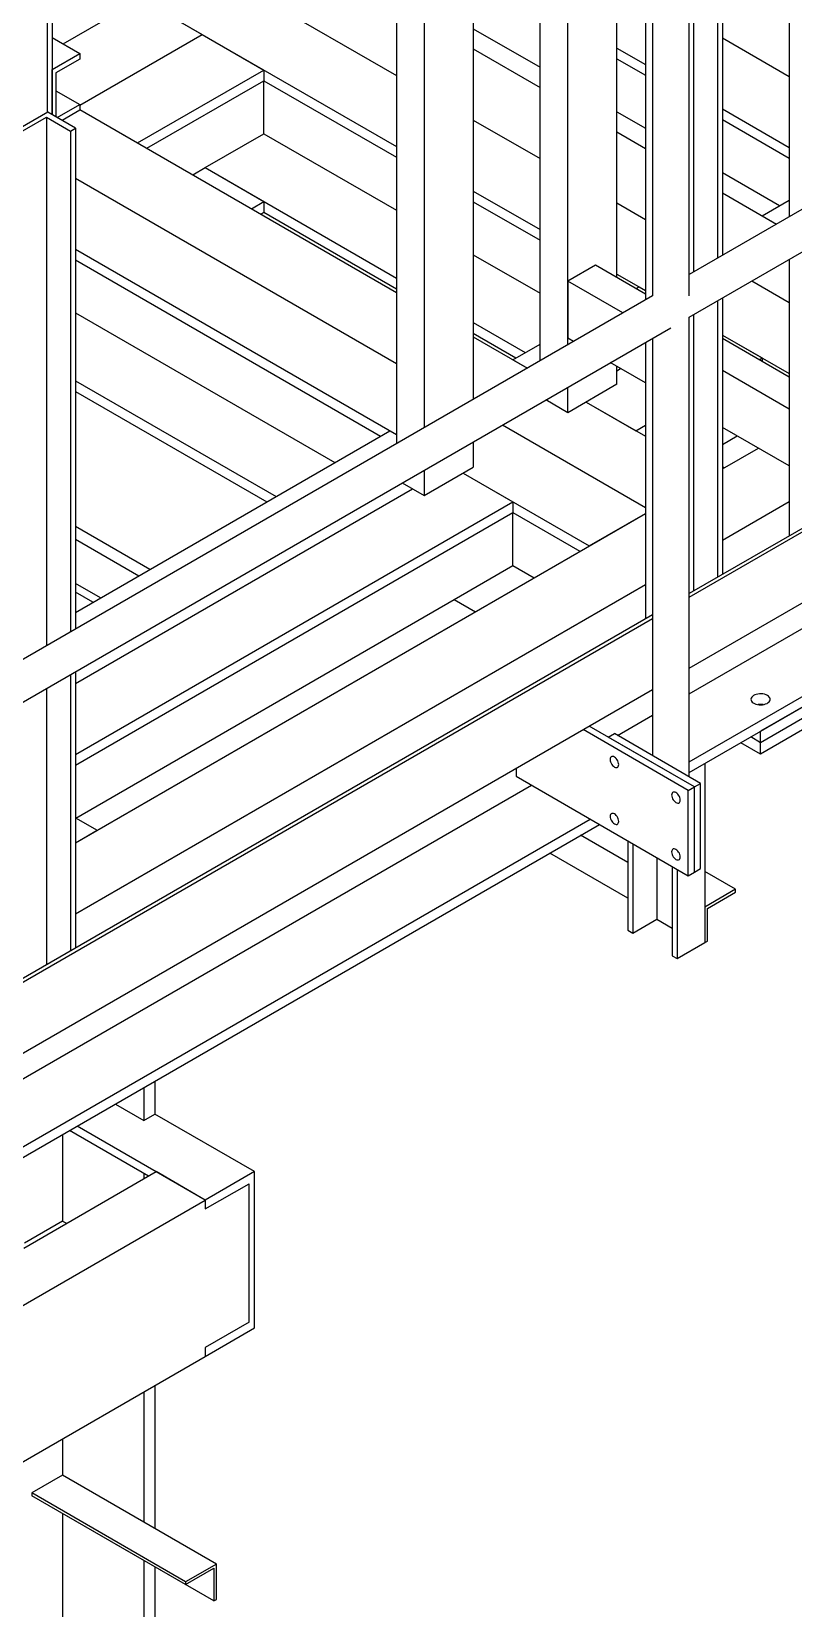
# Model space of a CAD drawing. Header units: millimetres. Extents: x 0 to 16187, y -20471 to 6290.
# Drawn here: x 2070.6 to 2136.2, y 5549 to 5684.8 of the extents above; entities that cross this region are included whole.
import ezdxf

# ---------------------------------------------------------------- set-up
doc = ezdxf.new("R2010")
doc.units = ezdxf.units.MM

msp = doc.modelspace()

# ---------------------------------------------------------------- linework, layer by layer
at = {"color": 7, "linetype": 'Continuous', "lineweight": 25}
for p, q in [((2071.91322, 5748.68307), (2071.91322, 5677.83925)), ((2072.33749, 5748.92799), (2072.33749, 5677.65556)), ((2135.87103, 5714.76131), (2135.87103, 5668.85314)), ((2102.00946, 5712.35721), (2102.00946, 5649.30527)), ((2104.39594, 5710.97952), (2104.39594, 5650.68296)), ((2127.6244, 5709.63325), (2127.6244, 5664.09246)), ((2108.63858, 5708.5303), (2108.63858, 5653.13219)), ((2129.69269, 5708.43925), (2129.69269, 5665.28646)), ((2130.11695, 5708.68417), (2130.11695, 5665.53138)), ((2114.39266, 5656.45395), (2114.39266, 5705.20854)), ((2116.77915, 5657.83163), (2116.77915, 5703.83085)), ((2121.02179, 5663.6236), (2121.02179, 5701.38163)), ((2123.48783, 5699.95801), (2123.48783, 5661.70447)), ((2073.97854, 5697.20846), (2102.00946, 5681.02656)), ((2182.42315, 5695.72711), (2127.25184, 5663.87739)), ((2072.33749, 5692.03276), (2102.00946, 5674.9035)), ((2127.25184, 5660.22286), (2184.00552, 5692.98606)), ((2124.08684, 5691.75685), (2124.08684, 5662.05027)), ((2127.25184, 5662.05027), (2127.25184, 5691.75685)), ((2073.29299, 5683.76715), (2079.97424, 5687.62416)), ((2079.97424, 5687.62416), (2085.27754, 5684.56263)), ((2072.33749, 5684.31875), (2074.72397, 5682.94106)), ((2074.72397, 5678.47018), (2085.27754, 5684.56263)), ((2085.27754, 5684.56263), (2090.58084, 5681.5011)), ((2108.63858, 5685.06594), (2114.39266, 5681.74418)), ((2130.11695, 5684.27178), (2135.87103, 5680.95002)), ((2072.33749, 5681.56337), (2074.72397, 5682.94106)), ((2074.72397, 5682.45114), (2072.65569, 5681.25714)), ((2074.72397, 5682.94106), (2074.72397, 5682.45114)), ((2108.63858, 5683.32271), (2114.39266, 5680.00095)), ((2121.02179, 5683.39925), (2123.48783, 5681.97563)), ((2121.02179, 5682.48064), (2123.48783, 5681.05703)), ((2072.33749, 5677.65556), (2072.33749, 5681.56337)), ((2072.65569, 5681.25714), (2072.65569, 5677.47187)), ((2079.70908, 5675.22496), (2090.58084, 5681.5011)), ((2090.58084, 5681.5011), (2090.58084, 5680.58249)), ((2072.65569, 5679.72574), (2074.72397, 5678.53174)), ((2080.5047, 5674.76565), (2090.58084, 5680.58249)), ((2090.58084, 5676.01912), (2090.58084, 5680.58249)), ((2090.58084, 5680.58249), (2102.00946, 5673.98489)), ((2072.77186, 5677.40481), (2074.72397, 5678.53174)), ((2074.72397, 5678.53174), (2074.72397, 5678.04182)), ((2071.96626, 5677.86987), (2067.72362, 5675.42064)), ((2068.46608, 5675.48187), (2071.86019, 5677.44125)), ((2071.86019, 5677.44125), (2073.92848, 5676.24726)), ((2071.86019, 5677.44125), (2071.86019, 5631.90047)), ((2074.35274, 5676.49218), (2071.96626, 5677.86987)), ((2074.72397, 5678.04182), (2073.19619, 5677.15984)), ((2074.72397, 5678.1028), (2079.70908, 5675.22496)), ((2074.72397, 5678.1028), (2102.00946, 5662.35122)), ((2108.63858, 5677.19965), (2114.39266, 5673.87789)), ((2121.02179, 5677.91726), (2123.48783, 5676.49365)), ((2130.11695, 5678.14872), (2135.87103, 5674.82696)), ((2130.11695, 5677.23011), (2135.87103, 5673.90835)), ((2073.92848, 5676.24726), (2074.35274, 5676.49218)), ((2073.92848, 5676.24726), (2073.92848, 5633.09447)), ((2074.35274, 5676.49218), (2074.35274, 5633.33939)), ((2085.51619, 5673.09535), (2090.58084, 5676.01912)), ((2090.58084, 5676.01912), (2102.00946, 5669.42152)), ((2121.02179, 5676.17403), (2123.48783, 5674.75042)), ((2084.45713, 5672.48397), (2085.51619, 5673.09535)), ((2085.51619, 5673.09535), (2090.58084, 5670.17159)), ((2085.51619, 5673.09535), (2102.00946, 5663.57399)), ((2074.35274, 5672.19404), (2102.00946, 5656.22816)), ((2130.11695, 5672.66674), (2135.04743, 5669.82044)), ((2108.63858, 5671.07659), (2114.39266, 5667.75482)), ((2130.11695, 5670.92351), (2134.78717, 5668.22745)), ((2133.53758, 5668.94882), (2135.87103, 5670.2959)), ((2089.52178, 5669.56021), (2090.58084, 5670.17159)), ((2090.3174, 5669.1009), (2090.58084, 5669.25298)), ((2090.58084, 5670.17159), (2090.58084, 5669.25298)), ((2090.58084, 5669.25298), (2102.00946, 5662.65539)), ((2108.63858, 5670.15798), (2114.39266, 5666.83622)), ((2121.02179, 5670.05097), (2123.48783, 5668.62736)), ((2133.53758, 5668.94882), (2134.78717, 5668.22745)), ((2182.42315, 5668.24591), (2127.25184, 5636.39619)), ((2127.25184, 5636.09004), (2182.42315, 5667.93976)), ((2074.35274, 5666.07098), (2102.00946, 5650.1051)), ((2074.35274, 5665.15237), (2100.65699, 5649.96726)), ((2108.63858, 5665.5946), (2114.39266, 5662.27284)), ((2135.87103, 5665.19862), (2135.87103, 5641.37195)), ((2119.16563, 5664.69514), (2116.77915, 5663.31745)), ((2123.48783, 5662.19999), (2119.16563, 5664.69514)), ((2121.02179, 5663.92791), (2123.48783, 5662.5043)), ((2124.08684, 5662.05027), (2068.91553, 5630.20055)), ((2121.53052, 5660.57454), (2116.77915, 5663.31745)), ((2116.77915, 5663.31745), (2116.77915, 5658.4182)), ((2122.66741, 5662.6736), (2122.93098, 5662.82576)), ((2122.93098, 5662.82576), (2123.48783, 5662.5043)), ((2132.64913, 5663.33865), (2135.87103, 5661.47869)), ((2127.25184, 5629.96598), (2182.42315, 5661.8157)), ((2129.69269, 5661.63193), (2129.69269, 5637.80527)), ((2130.11695, 5661.87686), (2130.11695, 5638.05019)), ((2068.91553, 5626.54603), (2125.66921, 5659.30923)), ((2074.35274, 5660.589), (2096.70456, 5647.68557)), ((2108.63858, 5659.74708), (2113.11828, 5657.16101)), ((2127.25184, 5620.62293), (2127.25184, 5660.22286)), ((2127.6244, 5660.43794), (2127.6244, 5636.61127)), ((2108.63858, 5658.82847), (2112.32265, 5656.7017)), ((2108.63858, 5658.52431), (2113.30881, 5655.82825)), ((2117.28719, 5658.12492), (2116.77915, 5658.4182)), ((2123.48783, 5658.04994), (2123.48783, 5634.22328)), ((2124.08684, 5658.39574), (2124.08684, 5622.45005)), ((2130.11695, 5658.67739), (2133.53758, 5656.7027)), ((2130.11695, 5658.67739), (2135.87103, 5655.35563)), ((2135.87103, 5655.05131), (2130.11695, 5658.37308)), ((2112.05921, 5656.54962), (2114.39266, 5657.8967)), ((2133.27401, 5656.55054), (2133.53758, 5656.7027)), ((2133.53758, 5656.7027), (2133.53758, 5656.39839)), ((2112.05921, 5656.54962), (2113.30881, 5655.82825)), ((2123.48783, 5654.54537), (2120.45244, 5656.29765)), ((2121.02179, 5654.43717), (2121.02179, 5655.96898)), ((2121.02179, 5655.60055), (2121.34089, 5655.78476)), ((2135.87103, 5652.29594), (2130.11695, 5655.6177)), ((2074.35274, 5654.74148), (2091.63991, 5644.76181)), ((2121.02179, 5654.43717), (2116.77915, 5651.98794)), ((2116.77915, 5651.98794), (2116.77915, 5654.17711)), ((2074.35274, 5653.82287), (2090.84428, 5644.30251)), ((2116.77915, 5651.98794), (2114.88307, 5653.08252)), ((2118.37014, 5652.9064), (2122.66581, 5650.42656)), ((2118.37014, 5652.9064), (2123.48783, 5649.95203)), ((2127.25184, 5627.75332), (2171.98673, 5653.57822)), ((2135.87103, 5652.29594), (2135.87103, 5647.39669)), ((2074.35274, 5634.78214), (2101.45261, 5650.42656)), ((2101.45261, 5650.42656), (2102.00946, 5650.1051)), ((2111.17076, 5650.93945), (2123.48783, 5643.82896)), ((2122.66581, 5650.42656), (2123.48783, 5650.9011)), ((2123.46144, 5649.96726), (2123.48783, 5649.98249)), ((2127.25184, 5621.9058), (2177.05138, 5650.65446)), ((2127.25184, 5620.98719), (2177.847, 5650.19516)), ((2135.87103, 5647.39669), (2130.11695, 5650.71845)), ((2130.11695, 5649.24603), (2131.39224, 5649.98224)), ((2108.63858, 5649.47766), (2108.63858, 5647.28849)), ((2130.11695, 5647.13542), (2133.22029, 5648.92694)), ((2104.39594, 5644.83927), (2108.63858, 5647.28849)), ((2130.11695, 5647.34788), (2130.30097, 5647.24165)), ((2102.49987, 5645.93385), (2104.39594, 5644.83927)), ((2104.39594, 5647.02843), (2104.39594, 5644.83927)), ((2107.76354, 5646.78334), (2112.05921, 5644.3035)), ((2107.76354, 5646.78334), (2118.6353, 5640.5072)), ((2074.35274, 5628.65908), (2103.38831, 5645.42096)), ((2074.35274, 5622.53602), (2112.05921, 5644.3035)), ((2074.35274, 5621.61741), (2112.05921, 5643.38489)), ((2074.35274, 5614.94343), (2123.48783, 5643.3085)), ((2112.05921, 5644.3035), (2112.05921, 5643.38489)), ((2112.05921, 5638.82152), (2112.05921, 5643.38489)), ((2112.05921, 5643.38489), (2117.83968, 5640.0479)), ((2118.6353, 5640.5072), (2123.48783, 5643.3085)), ((2130.11695, 5641.01236), (2135.87103, 5644.33412)), ((2080.76336, 5638.48291), (2074.35274, 5642.18368)), ((2074.35274, 5641.08153), (2079.80876, 5637.93184)), ((2106.99456, 5635.89776), (2112.05921, 5638.82152)), ((2112.05921, 5638.82152), (2113.88726, 5637.76621)), ((2157.26985, 5638.31622), (2133.405, 5624.53933)), ((2076.52072, 5636.03369), (2074.35274, 5637.28523)), ((2074.35274, 5608.82036), (2123.48783, 5637.18544)), ((2075.8577, 5635.65093), (2074.35274, 5636.51973)), ((2157.26985, 5637.33637), (2133.405, 5623.55948)), ((2157.26985, 5636.35652), (2133.405, 5622.57963)), ((2074.38085, 5617.07027), (2106.99456, 5635.89776)), ((2106.99456, 5635.89776), (2108.8226, 5634.84245)), ((2124.08684, 5634.56908), (2068.91553, 5602.71936)), ((2068.91553, 5602.41321), (2124.08684, 5634.26292)), ((2073.92848, 5629.43994), (2073.92848, 5605.61327)), ((2074.35274, 5629.68486), (2074.35274, 5605.8582)), ((2068.91553, 5596.28915), (2124.08684, 5628.13887)), ((2071.86019, 5628.24594), (2071.86019, 5604.41928)), ((2121.07607, 5624.18813), (2124.08684, 5625.9262)), ((2127.17362, 5619.44348), (2118.09898, 5624.68215)), ((2127.70395, 5619.74963), (2118.62931, 5624.98831)), ((2120.27933, 5624.03577), (2120.80966, 5624.34193)), ((2127.70395, 5619.74963), (2120.27933, 5624.03577)), ((2128.23428, 5620.05578), (2120.80966, 5624.34193)), ((2133.405, 5623.55948), (2132.55633, 5624.04941)), ((2133.405, 5623.55948), (2133.405, 5624.53933)), ((2133.405, 5622.57963), (2131.70767, 5623.55948)), ((2133.405, 5622.57963), (2133.405, 5623.55948)), ((2112.32438, 5621.34854), (2112.32438, 5620.66689)), ((2128.60551, 5621.76865), (2128.60551, 5606.33562)), ((2112.32438, 5620.66689), (2127.17362, 5612.09461)), ((2127.70395, 5619.74963), (2128.23428, 5620.05578)), ((2128.23428, 5612.70692), (2128.23428, 5620.05578)), ((2068.91553, 5594.07649), (2113.65042, 5619.90139)), ((2127.17362, 5619.44348), (2127.70395, 5619.74963)), ((2127.17362, 5612.09461), (2127.17362, 5619.44348)), ((2127.70395, 5612.40076), (2127.70395, 5619.74963)), ((2068.91553, 5588.22896), (2118.71507, 5616.97763)), ((2068.91553, 5587.31035), (2119.51069, 5616.51832)), ((2074.35274, 5617.0865), (2076.2089, 5616.01496)), ((2074.35274, 5614.94343), (2076.2089, 5616.01496)), ((2121.97638, 5613.22456), (2117.89075, 5615.58315)), ((2121.97638, 5615.09491), (2121.97638, 5607.40715)), ((2122.40065, 5614.84999), (2122.40065, 5607.16223)), ((2121.97638, 5610.16253), (2115.23867, 5614.05213)), ((2124.46894, 5613.65599), (2124.46894, 5608.35623)), ((2125.79476, 5612.89061), (2125.79476, 5605.20285)), ((2126.21903, 5612.64568), (2126.21903, 5604.95793)), ((2127.17362, 5612.09461), (2127.70395, 5612.40076)), ((2127.70395, 5612.40076), (2128.23428, 5612.70692)), ((2131.25716, 5610.92841), (2128.60551, 5612.45918)), ((2131.25716, 5610.92841), (2128.60551, 5609.39765)), ((2128.81764, 5609.27515), (2131.25716, 5610.68345)), ((2131.25716, 5610.68345), (2131.25716, 5610.92841)), ((2128.60551, 5609.39765), (2128.60551, 5606.33562)), ((2128.81764, 5606.45808), (2128.81764, 5609.27515)), ((2122.40065, 5607.16223), (2124.46894, 5608.35623)), ((2124.46894, 5608.35623), (2125.79476, 5607.59085)), ((2121.97638, 5607.40715), (2122.40065, 5607.16223)), ((2126.21903, 5604.95793), (2128.60551, 5606.33562)), ((2128.60551, 5606.33562), (2128.81764, 5606.45808)), ((2125.79476, 5605.20285), (2126.21903, 5604.95793)), ((2081.194, 5594.39857), (2081.194, 5591.569)), ((2080.23941, 5593.84749), (2080.23941, 5591.01792)), ((2077.78866, 5592.43271), (2080.23941, 5591.01792)), ((2080.23941, 5591.01792), (2081.194, 5591.569)), ((2089.78535, 5586.60932), (2081.194, 5591.569)), ((2080.63705, 5586.22657), (2073.8376, 5590.1518)), ((2085.54271, 5584.1601), (2074.50062, 5590.53456)), ((2073.23905, 5589.80627), (2073.23905, 5582.35173)), ((2069.89797, 5580.02703), (2081.30007, 5586.60932)), ((2080.23941, 5586.45612), (2080.23941, 5585.99701)), ((2085.54271, 5584.1601), (2081.30007, 5586.60932)), ((2089.78535, 5586.60932), (2085.54271, 5584.1601)), ((2089.78535, 5573.1364), (2089.78535, 5586.60932)), ((2085.54271, 5583.39459), (2089.30805, 5585.56828)), ((2089.30805, 5573.62637), (2089.30805, 5585.56828)), ((2059.6626, 5569.21983), (2085.54271, 5584.1601)), ((2085.54271, 5584.1601), (2085.54271, 5583.39459)), ((2073.23905, 5582.35173), (2069.951, 5580.45358)), ((2073.23905, 5582.35173), (2073.58198, 5582.15376)), ((2089.30805, 5573.62637), (2085.54271, 5571.45268)), ((2085.54271, 5570.68717), (2089.78535, 5573.1364)), ((2085.54271, 5571.45268), (2085.54271, 5570.68717)), ((2009.65247, 5526.87667), (2085.54271, 5570.68717)), ((2080.23941, 5567.62564), (2080.23941, 5556.41701)), ((2081.194, 5568.17672), (2081.194, 5555.86593)), ((2073.23905, 5563.58442), (2073.23905, 5560.45823)), ((2073.23905, 5560.45823), (2070.5874, 5558.92746)), ((2086.4973, 5552.8044), (2073.23905, 5560.45823)), ((2083.84565, 5551.27364), (2070.5874, 5558.92746)), ((2070.5874, 5558.92746), (2070.5874, 5558.6825)), ((2083.84565, 5551.02867), (2070.5874, 5558.6825)), ((2073.02692, 5557.2742), (2073.02692, 5557.27374)), ((2086.28517, 5549.61991), (2073.02692, 5557.27374)), ((2073.23905, 5557.15128), (2073.23905, 5526.65344)), ((2080.23941, 5553.11006), (2080.23941, 5491.81122)), ((2081.194, 5552.55898), (2081.194, 5492.3623)), ((2086.4973, 5552.8044), (2083.84565, 5551.27364)), ((2083.84565, 5551.02867), (2086.28517, 5552.43698)), ((2086.28517, 5552.43698), (2086.28517, 5549.61991)), ((2086.4973, 5549.74237), (2086.4973, 5552.8044)), ((2083.84565, 5551.27364), (2083.84565, 5551.02867)), ((2086.28517, 5549.61991), (2086.4973, 5549.74237))]:
    msp.add_line(p, q, dxfattribs=at)
at = {"color": 7, "linetype": 'Continuous', "lineweight": 25, "flags": 128}
for points in [[(2133.98836, 5627.63163), (2133.87482, 5627.68635), (2133.74618, 5627.72849), (2133.60658, 5627.75669), (2133.46049, 5627.77004), (2133.31263, 5627.76813), (2133.16773, 5627.751), (2133.03046, 5627.71921), (2132.90522, 5627.67379), (2132.79605, 5627.61618), (2132.70645, 5627.54825), (2132.6393, 5627.47217), (2132.59677, 5627.39039), (2132.58021, 5627.30555), (2132.59015, 5627.22036), (2132.62629, 5627.13756), (2132.68746, 5627.05982), (2132.77169, 5626.98963), (2132.87628, 5626.92926), (2132.99785, 5626.88063), (2133.13252, 5626.84532), (2133.27594, 5626.82446), (2133.42351, 5626.81872), (2133.57048, 5626.82828), (2133.71214, 5626.85283), (2133.84392, 5626.8916), (2133.9616, 5626.94332), (2134.06139, 5627.00634), (2134.14008, 5627.07864), (2134.19514, 5627.15789), (2134.22481, 5627.24153), (2134.22813, 5627.3269), (2134.20499, 5627.41123), (2134.15614, 5627.49182), (2134.08315, 5627.56608), (2133.98836, 5627.63163)], [(2121.18089, 5621.67819), (2121.17158, 5621.77896), (2121.14413, 5621.88542), (2121.0999, 5621.99223), (2121.04112, 5622.09404), (2120.97073, 5622.18575), (2120.89226, 5622.26275), (2120.80966, 5622.32119), (2120.72705, 5622.35813), (2120.64859, 5622.37172), (2120.5782, 5622.36128), (2120.51942, 5622.32733), (2120.47519, 5622.27158), (2120.44773, 5622.19683), (2120.43843, 5622.10681), (2120.44773, 5622.00604), (2120.47519, 5621.89959), (2120.51942, 5621.79277), (2120.5782, 5621.69096), (2120.64859, 5621.59926), (2120.72705, 5621.52225), (2120.80966, 5621.46382), (2120.89226, 5621.42688), (2120.97073, 5621.41329), (2121.04112, 5621.42373), (2121.0999, 5621.45767), (2121.14413, 5621.51342), (2121.17158, 5621.58818), (2121.18089, 5621.67819)], [(2126.48419, 5618.61666), (2126.47488, 5618.71743), (2126.44743, 5618.82389), (2126.4032, 5618.9307), (2126.34442, 5619.03251), (2126.27403, 5619.12422), (2126.19557, 5619.20122), (2126.11296, 5619.25966), (2126.03035, 5619.2966), (2125.95189, 5619.31019), (2125.8815, 5619.29975), (2125.82272, 5619.2658), (2125.77849, 5619.21005), (2125.75104, 5619.1353), (2125.74173, 5619.04528), (2125.75104, 5618.94451), (2125.77849, 5618.83806), (2125.82272, 5618.73124), (2125.8815, 5618.62943), (2125.95189, 5618.53773), (2126.03035, 5618.46072), (2126.11296, 5618.40229), (2126.19557, 5618.36535), (2126.27403, 5618.35176), (2126.34442, 5618.36219), (2126.4032, 5618.39614), (2126.44743, 5618.45189), (2126.47488, 5618.52665), (2126.48419, 5618.61666)], [(2121.18089, 5616.77895), (2121.17158, 5616.87971), (2121.14413, 5616.98617), (2121.0999, 5617.09299), (2121.04112, 5617.1948), (2120.97073, 5617.2865), (2120.89226, 5617.36351), (2120.80966, 5617.42194), (2120.72705, 5617.45888), (2120.64859, 5617.47247), (2120.5782, 5617.46203), (2120.51942, 5617.42809), (2120.47519, 5617.37234), (2120.44773, 5617.29758), (2120.43843, 5617.20756), (2120.44773, 5617.1068), (2120.47519, 5617.00034), (2120.51942, 5616.89353), (2120.5782, 5616.79172), (2120.64859, 5616.70001), (2120.72705, 5616.62301), (2120.80966, 5616.56457), (2120.89226, 5616.52763), (2120.97073, 5616.51404), (2121.04112, 5616.52448), (2121.0999, 5616.55842), (2121.14413, 5616.61417), (2121.17158, 5616.68893), (2121.18089, 5616.77895)], [(2126.48419, 5613.71742), (2126.47488, 5613.81818), (2126.44743, 5613.92464), (2126.4032, 5614.03145), (2126.34442, 5614.13327), (2126.27403, 5614.22497), (2126.19557, 5614.30197), (2126.11296, 5614.36041), (2126.03035, 5614.39735), (2125.95189, 5614.41094), (2125.8815, 5614.4005), (2125.82272, 5614.36656), (2125.77849, 5614.31081), (2125.75104, 5614.23605), (2125.74173, 5614.14603), (2125.75104, 5614.04527), (2125.77849, 5613.93881), (2125.82272, 5613.832), (2125.8815, 5613.73019), (2125.95189, 5613.63848), (2126.03035, 5613.56148), (2126.11296, 5613.50304), (2126.19557, 5613.4661), (2126.27403, 5613.45251), (2126.34442, 5613.46295), (2126.4032, 5613.49689), (2126.44743, 5613.55264), (2126.47488, 5613.6274), (2126.48419, 5613.71742)]]:
    msp.add_lwpolyline(points, dxfattribs=at)
at = {"color": 7, "linetype": 'Continuous', "lineweight": 25}
for centre, radius, start, end in [((2133.405, 5625.44655), 1.40604, 81.0727182, 98.9272818), ((2133.405, 5625.4456), 1.40697, 81.0787154, 98.9212846)]:
    msp.add_arc(centre, radius, start, end, dxfattribs=at)

doc.saveas('drawing.dxf')
